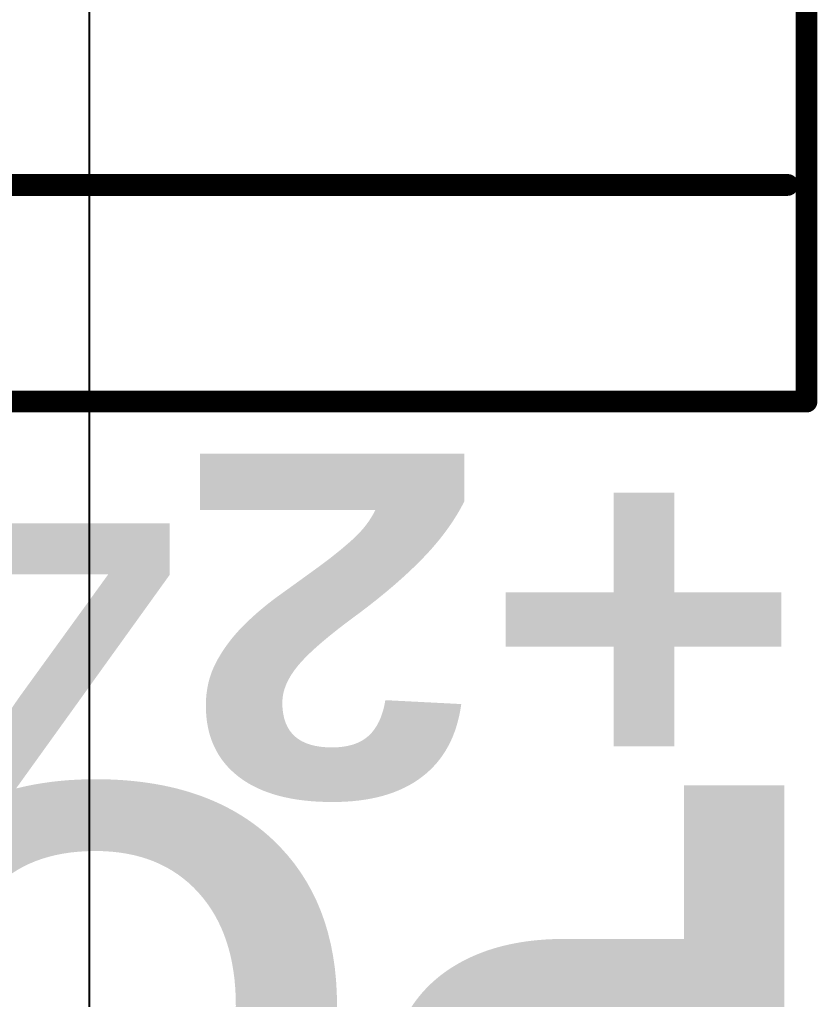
# Model space of a CAD drawing. Header units: inches. Extents: x -5 to 5328, y -4 to 5281.
# Drawn here: x 122.36 to 127.01, y 92.24 to 97.95 of the extents above; entities that cross this region are included whole.
import ezdxf

# ---------------------------------------------------------------- set-up
doc = ezdxf.new("R2010")
doc.units = ezdxf.units.IN
doc.layers.add('Top Layer', color=1, linetype='Continuous')
doc.layers.add('Top Overlay', color=2, linetype='Continuous')
doc.styles.add('Arial Black_Bold', font='', dxfattribs={"height": 0.2})
doc.styles.get('Arial Black_Bold').set_extended_font_data('Arial Black', bold=True)

# ---------------------------------------------------------------- blocks, each defined once
blk = doc.blocks.new('DB128L_5_08_2P_OG_S_137')
at = {"layer": 'Top Overlay'}
for points in [[(5.1, -5.1, 0.127, 0.127, 0), (5.1, 4.9492, 0.127, 0.127, 0)], [(-4.99, -3.8381, 0.127, 0.127, 0), (4.99, -3.8381, 0.127, 0.127, 0)], [(0.473, -3.8381, 0.127, 0.127, 0), (0.5973, -3.8381, 0.127, 0.127, 0)], [(-5.1, -5.1, 0.127, 0.127, 0), (5.1, -5.1, 0.127, 0.127, 0)]]:
    blk.add_lwpolyline(points, format="xyseb", dxfattribs=at)
for points in [[(0.4412, -3.8381, 0.0635, 0.0635, 1), (0.5047, -3.8381, 0.0635, 0.0635, 1)], [(0.5656, -3.8381, 0.0635, 0.0635, 1), (0.6291, -3.8381, 0.0635, 0.0635, 1)], [(4.9583, -3.8381, 0.0635, 0.0635, 1), (5.0218, -3.8381, 0.0635, 0.0635, 1)], [(5.0683, -5.1, 0.0635, 0.0635, 1), (5.1318, -5.1, 0.0635, 0.0635, 1)], [(5.0683, -5.1, 0.0635, 0.0635, 1), (5.1318, -5.1, 0.0635, 0.0635, 1)]]:
    blk.add_lwpolyline(points, format="xyseb", close=True, dxfattribs=at)

msp = doc.modelspace()

# ---------------------------------------------------------------- linework, layer by layer
at = {"layer": 'Top Layer'}
msp.add_line((122.7699, 89.9716), (122.7699, 105.2314), dxfattribs=at)

# ---------------------------------------------------------------- block references
msp.add_blockref('DB128L_5_08_2P_OG_S_137', (121.8429, 100.8211))

# ---------------------------------------------------------------- texts
at = {"layer": 'Top Overlay', "style": 'Arial Black_Bold'}
for s, height, p in [('+24V', 2, (126.9308, 95.4185)), ('POWER IN', 2.54, (127.0861, 93.4855))]:
    msp.add_text(s, height=height, rotation=180, dxfattribs=at).set_placement(p)

doc.saveas('drawing.dxf')
